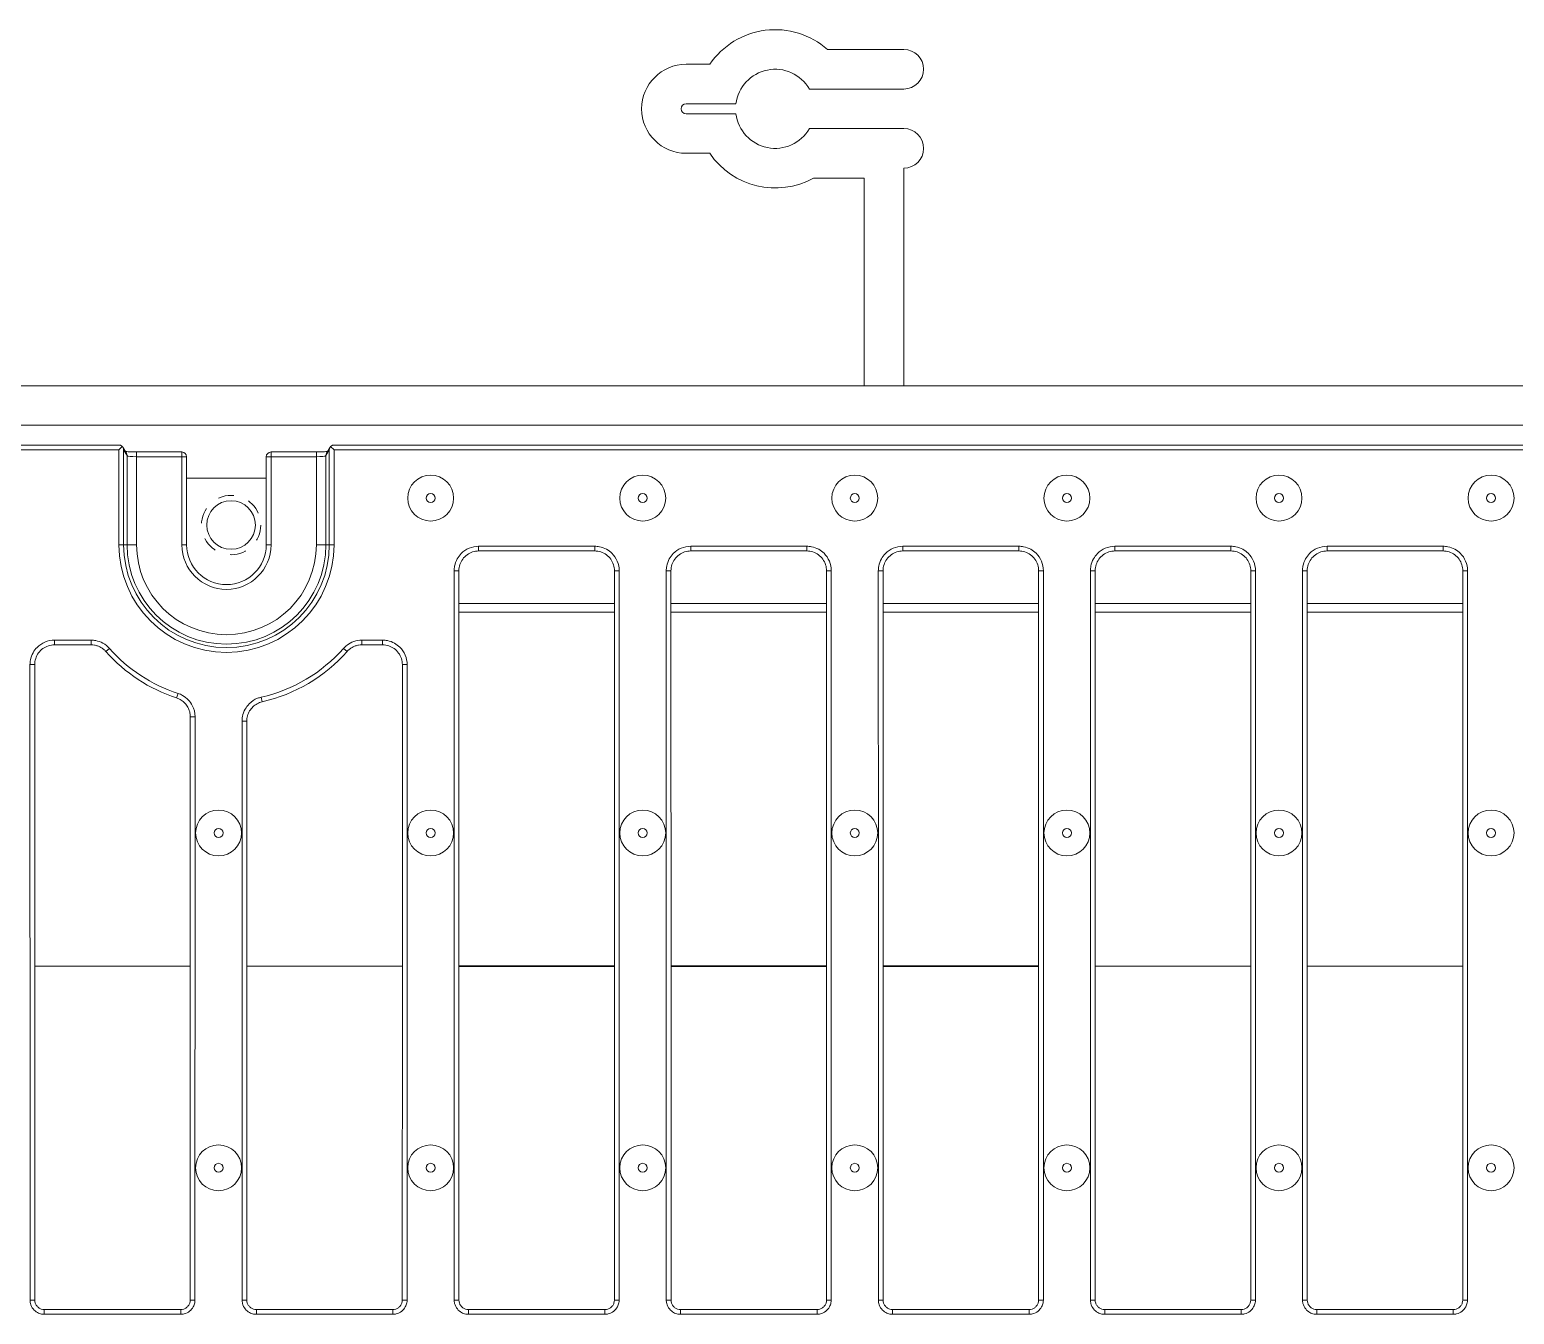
# Model space of a CAD drawing. Header units: inches. Extents: x -14 to 145, y 14 to 58.
# Drawn here: x 92.79 to 102.17, y 50.25 to 58.37 of the extents above; entities that cross this region are included whole.
import ezdxf

# ---------------------------------------------------------------- set-up
doc = ezdxf.new("R2010")
doc.units = ezdxf.units.IN
doc.header["$MEASUREMENT"] = 0
doc.linetypes.add('DASHED', pattern=[0.2067, 0.1654, -0.0413])
for name, color, linetype, lineweight in [('Hidden Narrow (ANSI)', 7, 'DASHED', 25), ('Visible (ANSI)', 7, 'Continuous', 50), ('Visible Narrow (ANSI)', 7, 'Continuous', 35)]:
    doc.layers.add(name, color=color, linetype=linetype, lineweight=lineweight)

msp = doc.modelspace()

# ---------------------------------------------------------------- linework, layer by layer
at = {"layer": 'Hidden Narrow (ANSI)', "lineweight": 0, "ltscale": 0.179413}
msp.add_circle((94.06318, 55.23621), 0.1875, dxfattribs=at)
at = {"layer": 'Visible (ANSI)', "lineweight": 0}
for p, q in [((98.31318, 58.24121), (97.8314, 58.24121)), ((97.08729, 58.14746), (96.93818, 58.14746)), ((97.71719, 57.99121), (98.31318, 57.99121)), ((96.93818, 57.89746), (97.25265, 57.89746)), ((97.25265, 57.83496), (96.93818, 57.83496)), ((98.31318, 57.74121), (97.71719, 57.74121)), ((96.93818, 57.58496), (97.08729, 57.58496)), ((97.74275, 57.42871), (98.06318, 57.42871)), ((98.06318, 57.42871), (98.06318, 56.11621)), ((98.31318, 56.11621), (98.31318, 57.49121)), ((44.06318, 56.11621), (140.06318, 56.11621)), ((44.06318, 55.86621), (140.06318, 55.86621)), ((92.08558, 55.74121), (93.35856, 55.74121)), ((93.37576, 55.73285), (93.35411, 55.71121)), ((93.40158, 55.69058), (93.37897, 55.72834)), ((94.6886, 55.72834), (94.66599, 55.69058)), ((94.69182, 55.73285), (94.71346, 55.71121)), ((113.35856, 55.74121), (94.70901, 55.74121)), ((93.75217, 55.6977), (93.46572, 55.6977)), ((93.78217, 55.11121), (93.78217, 55.6677)), ((94.2854, 55.6677), (94.2854, 55.11121)), ((94.60185, 55.6977), (94.3154, 55.6977)), ((95.62723, 55.07199), (96.36035, 55.07199)), ((96.96723, 55.07199), (97.70035, 55.07199)), ((98.30723, 55.07199), (99.04035, 55.07199)), ((99.64723, 55.07199), (100.38035, 55.07199)), ((100.98723, 55.07199), (101.72035, 55.07199)), ((95.50231, 54.74121), (96.48526, 54.74121)), ((96.84231, 54.74121), (97.82526, 54.74121)), ((98.18231, 54.74121), (99.16526, 54.74121)), ((99.52231, 54.74121), (100.50526, 54.74121)), ((100.86231, 54.74121), (101.84526, 54.74121)), ((93.17825, 54.47882), (92.94712, 54.47882)), ((95.02045, 54.47882), (94.88933, 54.47882)), ((92.88258, 50.27853), (93.74499, 50.27853)), ((94.22258, 50.27853), (95.08499, 50.27853)), ((95.56258, 50.27853), (96.42499, 50.27853)), ((96.90258, 50.27853), (97.76499, 50.27853)), ((98.24258, 50.27853), (99.10499, 50.27853)), ((99.58258, 50.27853), (100.44499, 50.27853)), ((100.92258, 50.27853), (101.78499, 50.27853))]:
    msp.add_line(p, q, dxfattribs=at)
for centre, radius in [((95.32379, 55.40621), 0.145), ((96.66379, 55.40621), 0.145), ((98.00379, 55.40621), 0.145), ((99.34379, 55.40621), 0.145), ((100.68379, 55.40621), 0.145), ((102.02379, 55.40621), 0.145), ((94.06318, 55.23621), 0.1535), ((93.98379, 53.29021), 0.145), ((95.32379, 53.29021), 0.145), ((96.66379, 53.29021), 0.145), ((98.00379, 53.29021), 0.145), ((99.34379, 53.29021), 0.145), ((100.68379, 53.29021), 0.145), ((102.02379, 53.29021), 0.145), ((93.98379, 51.17421), 0.145), ((95.32379, 51.17421), 0.145), ((96.66379, 51.17421), 0.145), ((98.00379, 51.17421), 0.145), ((99.34379, 51.17421), 0.145), ((100.68379, 51.17421), 0.145), ((102.02379, 51.17421), 0.145)]:
    msp.add_circle(centre, radius, dxfattribs=at)
for centre, radius, start, end in [((97.50068, 57.86621), 0.5, 48.590378, 145.771134), ((98.31318, 58.11621), 0.125, 270, 90), ((96.93818, 57.86621), 0.28125, 90, 270), ((97.50068, 57.86621), 0.25, 30, 172.819244), ((96.93818, 57.86621), 0.03125, 90, 270), ((97.50068, 57.86621), 0.25, 187.180756, 330), ((98.31318, 57.61621), 0.125, 270, 90), ((97.50068, 57.86621), 0.5, 214.228866, 298.955024), ((93.75217, 55.6677), 0.03, 0, 90), ((94.3154, 55.6677), 0.03, 90, 180), ((94.03379, 55.11121), 0.25161, 180, 0), ((94.03379, 55.11121), 1.01769, 221.509644, 251.983301), ((94.03379, 55.11121), 1.01769, 282.81286, 318.490356)]:
    msp.add_arc(centre, radius, start, end, dxfattribs=at)
for centre, major_axis, start_param, end_param in [((93.35411, 55.71145), (-0.00878, 0.03176), 4.4675765, 5.1802214), ((94.71346, 55.71145), (0.00878, 0.03176), 1.1029639, 1.8156088)]:
    msp.add_ellipse(centre, major_axis=major_axis, ratio=0.9032025, start_param=start_param, end_param=end_param, dxfattribs=at)
for points, knots in [([(93.37576, 55.73285), (93.37282, 55.73618), (93.36925, 55.73843), (93.36415, 55.74036), (93.36247, 55.74077), (93.36025, 55.74111), (93.35957, 55.74118), (93.35884, 55.74121), (93.35869, 55.74121), (93.35856, 55.74121)], [0.488346575, 0.488346575, 0.488346575, 0.488346575, 0.531226699, 0.531226699, 0.553475242, 0.553475242, 0.564599514, 0.564599514, 0.56745422, 0.56745422, 0.56745422, 0.56745422]), ([(94.70901, 55.74121), (94.70887, 55.74121), (94.70872, 55.74121), (94.70796, 55.74117), (94.70727, 55.74111), (94.70501, 55.74075), (94.70331, 55.74033), (94.69822, 55.73837), (94.69472, 55.73614), (94.69182, 55.73285)], [0.584003588, 0.584003588, 0.584003588, 0.584003588, 0.587047207, 0.587047207, 0.598370628, 0.598370628, 0.621017471, 0.621017471, 0.663397938, 0.663397938, 0.663397938, 0.663397938]), ([(93.39542, 55.70087), (93.39806, 55.70053), (93.40125, 55.7002), (93.40998, 55.69944), (93.41607, 55.69903), (93.42996, 55.69834), (93.43804, 55.69806), (93.45267, 55.69777), (93.45922, 55.6977), (93.46572, 55.6977)], [0.14374709, 0.14374709, 0.14374709, 0.14374709, 0.18374135, 0.18374135, 0.2421295, 0.2421295, 0.30704653, 0.30704653, 0.35663251, 0.35663251, 0.35663251, 0.35663251]), ([(94.60185, 55.6977), (94.61099, 55.6977), (94.62024, 55.69783), (94.63737, 55.69832), (94.64549, 55.69868), (94.65958, 55.69957), (94.66578, 55.70011), (94.67109, 55.70074), (94.67163, 55.7008), (94.67215, 55.70087)], [0, 0, 0, 0, 0.06962429, 0.06962429, 0.13782969, 0.13782969, 0.20474501, 0.20474501, 0.21261993, 0.21261993, 0.21261993, 0.21261993]), ([(95.50231, 54.94715), (95.50231, 54.96017), (95.50439, 54.97338), (95.51249, 54.99826), (95.51849, 55.01003), (95.53395, 55.03126), (95.54326, 55.04054), (95.56453, 55.05595), (95.57633, 55.06192), (95.60116, 55.06994), (95.61421, 55.07199), (95.62723, 55.07199)], [0, 0, 0, 0, 0.12296441, 0.12296441, 0.24592882, 0.24592882, 0.36889323, 0.36889323, 0.49185764, 0.49185764, 0.61482205, 0.61482205, 0.61482205, 0.61482205]), ([(96.36035, 55.07199), (96.37337, 55.07199), (96.38658, 55.06991), (96.41148, 55.06182), (96.42326, 55.05582), (96.44449, 55.04038), (96.45378, 55.03108), (96.4692, 55.00982), (96.47518, 54.99803), (96.48321, 54.97321), (96.48527, 54.96017), (96.48527, 54.94715)], [0, 0, 0, 0, 0.12296382, 0.12296382, 0.24592765, 0.24592765, 0.36889147, 0.36889147, 0.49185529, 0.49185529, 0.61481912, 0.61481912, 0.61481912, 0.61481912]), ([(96.84231, 54.94715), (96.84231, 54.96017), (96.84439, 54.97338), (96.85249, 54.99826), (96.85849, 55.01003), (96.87395, 55.03126), (96.88326, 55.04054), (96.90453, 55.05595), (96.91633, 55.06192), (96.94116, 55.06994), (96.95421, 55.07199), (96.96723, 55.07199)], [0, 0, 0, 0, 0.12296441, 0.12296441, 0.24592882, 0.24592882, 0.36889323, 0.36889323, 0.49185764, 0.49185764, 0.61482205, 0.61482205, 0.61482205, 0.61482205]), ([(97.70035, 55.07199), (97.71337, 55.07199), (97.72658, 55.06991), (97.75148, 55.06182), (97.76326, 55.05582), (97.78449, 55.04038), (97.79378, 55.03108), (97.8092, 55.00982), (97.81518, 54.99803), (97.82321, 54.97321), (97.82527, 54.96017), (97.82527, 54.94715)], [0, 0, 0, 0, 0.12296382, 0.12296382, 0.24592765, 0.24592765, 0.36889147, 0.36889147, 0.49185529, 0.49185529, 0.61481912, 0.61481912, 0.61481912, 0.61481912]), ([(98.18231, 54.94715), (98.18231, 54.96017), (98.18439, 54.97338), (98.19249, 54.99826), (98.19849, 55.01003), (98.21395, 55.03126), (98.22326, 55.04054), (98.24453, 55.05595), (98.25633, 55.06192), (98.28116, 55.06994), (98.29421, 55.07199), (98.30723, 55.07199)], [0, 0, 0, 0, 0.12296441, 0.12296441, 0.24592882, 0.24592882, 0.36889323, 0.36889323, 0.49185764, 0.49185764, 0.61482205, 0.61482205, 0.61482205, 0.61482205]), ([(99.04035, 55.07199), (99.05337, 55.07199), (99.06658, 55.06991), (99.09148, 55.06182), (99.10326, 55.05582), (99.12449, 55.04038), (99.13378, 55.03108), (99.1492, 55.00982), (99.15518, 54.99803), (99.16321, 54.97321), (99.16527, 54.96017), (99.16527, 54.94715)], [0, 0, 0, 0, 0.12296382, 0.12296382, 0.24592765, 0.24592765, 0.36889147, 0.36889147, 0.49185529, 0.49185529, 0.61481912, 0.61481912, 0.61481912, 0.61481912]), ([(99.52231, 54.94715), (99.52231, 54.96017), (99.52439, 54.97338), (99.53249, 54.99826), (99.53849, 55.01003), (99.55395, 55.03126), (99.56326, 55.04054), (99.58453, 55.05595), (99.59633, 55.06192), (99.62116, 55.06994), (99.63421, 55.07199), (99.64723, 55.07199)], [0, 0, 0, 0, 0.12296441, 0.12296441, 0.24592882, 0.24592882, 0.36889323, 0.36889323, 0.49185764, 0.49185764, 0.61482205, 0.61482205, 0.61482205, 0.61482205]), ([(100.38035, 55.07199), (100.39337, 55.07199), (100.40658, 55.06991), (100.43148, 55.06182), (100.44326, 55.05582), (100.46449, 55.04038), (100.47378, 55.03108), (100.4892, 55.00982), (100.49518, 54.99803), (100.50321, 54.97321), (100.50527, 54.96017), (100.50527, 54.94715)], [0, 0, 0, 0, 0.12296382, 0.12296382, 0.24592765, 0.24592765, 0.36889147, 0.36889147, 0.49185529, 0.49185529, 0.61481912, 0.61481912, 0.61481912, 0.61481912]), ([(100.86231, 54.94715), (100.86231, 54.96017), (100.86439, 54.97338), (100.87249, 54.99826), (100.87849, 55.01003), (100.89395, 55.03126), (100.90326, 55.04054), (100.92453, 55.05595), (100.93633, 55.06192), (100.96116, 55.06994), (100.97421, 55.07199), (100.98723, 55.07199)], [0, 0, 0, 0, 0.12296441, 0.12296441, 0.24592882, 0.24592882, 0.36889323, 0.36889323, 0.49185764, 0.49185764, 0.61482205, 0.61482205, 0.61482205, 0.61482205]), ([(101.72035, 55.07199), (101.73337, 55.07199), (101.74658, 55.06991), (101.77148, 55.06182), (101.78326, 55.05582), (101.80449, 55.04038), (101.81378, 55.03108), (101.8292, 55.00982), (101.83518, 54.99803), (101.84321, 54.97321), (101.84527, 54.96017), (101.84527, 54.94715)], [0, 0, 0, 0, 0.12296382, 0.12296382, 0.24592765, 0.24592765, 0.36889147, 0.36889147, 0.49185529, 0.49185529, 0.61481912, 0.61481912, 0.61481912, 0.61481912]), ([(95.50267, 50.33848), (95.50266, 50.64572), (95.50265, 50.95297), (95.50261, 51.56746), (95.50259, 51.8747), (95.50252, 52.48919), (95.50249, 52.79644), (95.50242, 53.41093), (95.50239, 53.71818), (95.50233, 54.33266), (95.50232, 54.63991), (95.50231, 54.94715)], [0, 0, 0, 0, 2.3412087, 2.3412087, 4.6824173, 4.6824173, 7.023626, 7.023626, 9.3648346, 9.3648346, 11.7060433, 11.7060433, 11.7060433, 11.7060433]), ([(96.48491, 50.33848), (96.48491, 50.64572), (96.48492, 50.95297), (96.48496, 51.56746), (96.48499, 51.8747), (96.48505, 52.48919), (96.48509, 52.79644), (96.48515, 53.41093), (96.48519, 53.71818), (96.48524, 54.33266), (96.48526, 54.63991), (96.48527, 54.94715)], [-11.7060433, -11.7060433, -11.7060433, -11.7060433, -9.3648346, -9.3648346, -7.023626, -7.023626, -4.6824173, -4.6824173, -2.3412087, -2.3412087, 0, 0, 0, 0]), ([(96.84267, 50.33848), (96.84266, 50.64572), (96.84265, 50.95297), (96.84261, 51.56746), (96.84259, 51.8747), (96.84252, 52.48919), (96.84249, 52.79644), (96.84242, 53.41093), (96.84239, 53.71818), (96.84233, 54.33266), (96.84232, 54.63991), (96.84231, 54.94715)], [0, 0, 0, 0, 2.3412087, 2.3412087, 4.6824173, 4.6824173, 7.023626, 7.023626, 9.3648346, 9.3648346, 11.7060433, 11.7060433, 11.7060433, 11.7060433]), ([(97.82491, 50.33848), (97.82491, 50.64572), (97.82492, 50.95297), (97.82496, 51.56746), (97.82499, 51.8747), (97.82505, 52.48919), (97.82509, 52.79644), (97.82515, 53.41093), (97.82519, 53.71818), (97.82524, 54.33266), (97.82526, 54.63991), (97.82527, 54.94715)], [-11.7060433, -11.7060433, -11.7060433, -11.7060433, -9.3648346, -9.3648346, -7.023626, -7.023626, -4.6824173, -4.6824173, -2.3412087, -2.3412087, 0, 0, 0, 0]), ([(98.18267, 50.33848), (98.18266, 50.64572), (98.18265, 50.95297), (98.18261, 51.56746), (98.18259, 51.8747), (98.18252, 52.48919), (98.18249, 52.79644), (98.18242, 53.41093), (98.18239, 53.71818), (98.18233, 54.33266), (98.18232, 54.63991), (98.18231, 54.94715)], [0, 0, 0, 0, 2.3412087, 2.3412087, 4.6824173, 4.6824173, 7.023626, 7.023626, 9.3648346, 9.3648346, 11.7060433, 11.7060433, 11.7060433, 11.7060433]), ([(99.16491, 50.33848), (99.16491, 50.64572), (99.16492, 50.95297), (99.16496, 51.56746), (99.16499, 51.8747), (99.16505, 52.48919), (99.16509, 52.79644), (99.16515, 53.41093), (99.16519, 53.71818), (99.16524, 54.33266), (99.16526, 54.63991), (99.16527, 54.94715)], [-11.7060433, -11.7060433, -11.7060433, -11.7060433, -9.3648346, -9.3648346, -7.023626, -7.023626, -4.6824173, -4.6824173, -2.3412087, -2.3412087, 0, 0, 0, 0]), ([(99.52267, 50.33848), (99.52266, 50.64572), (99.52265, 50.95297), (99.52261, 51.56746), (99.52259, 51.8747), (99.52252, 52.48919), (99.52249, 52.79644), (99.52242, 53.41093), (99.52239, 53.71818), (99.52233, 54.33266), (99.52232, 54.63991), (99.52231, 54.94715)], [0, 0, 0, 0, 2.3412087, 2.3412087, 4.6824173, 4.6824173, 7.023626, 7.023626, 9.3648346, 9.3648346, 11.7060433, 11.7060433, 11.7060433, 11.7060433]), ([(100.50491, 50.33848), (100.50491, 50.64572), (100.50492, 50.95297), (100.50496, 51.56746), (100.50499, 51.8747), (100.50505, 52.48919), (100.50509, 52.79644), (100.50515, 53.41093), (100.50519, 53.71818), (100.50524, 54.33266), (100.50526, 54.63991), (100.50527, 54.94715)], [-11.7060433, -11.7060433, -11.7060433, -11.7060433, -9.3648346, -9.3648346, -7.023626, -7.023626, -4.6824173, -4.6824173, -2.3412087, -2.3412087, 0, 0, 0, 0]), ([(100.86267, 50.33848), (100.86266, 50.64572), (100.86265, 50.95297), (100.86261, 51.56746), (100.86259, 51.8747), (100.86252, 52.48919), (100.86249, 52.79644), (100.86242, 53.41093), (100.86239, 53.71818), (100.86233, 54.33266), (100.86232, 54.63991), (100.86231, 54.94715)], [0, 0, 0, 0, 2.3412087, 2.3412087, 4.6824173, 4.6824173, 7.023626, 7.023626, 9.3648346, 9.3648346, 11.7060433, 11.7060433, 11.7060433, 11.7060433]), ([(101.84491, 50.33848), (101.84491, 50.64572), (101.84492, 50.95297), (101.84496, 51.56746), (101.84499, 51.8747), (101.84505, 52.48919), (101.84509, 52.79644), (101.84515, 53.41093), (101.84519, 53.71818), (101.84524, 54.33266), (101.84526, 54.63991), (101.84527, 54.94715)], [-11.7060433, -11.7060433, -11.7060433, -11.7060433, -9.3648346, -9.3648346, -7.023626, -7.023626, -4.6824173, -4.6824173, -2.3412087, -2.3412087, 0, 0, 0, 0]), ([(92.82234, 54.35399), (92.82233, 54.367), (92.82441, 54.38021), (92.8325, 54.4051), (92.83849, 54.41687), (92.85393, 54.43809), (92.86322, 54.44737), (92.88447, 54.46278), (92.89626, 54.46875), (92.92107, 54.47678), (92.93411, 54.47882), (92.94712, 54.47882)], [0, 0, 0, 0, 0.12291679, 0.12291679, 0.24583358, 0.24583358, 0.36875037, 0.36875037, 0.49166716, 0.49166716, 0.61458394, 0.61458394, 0.61458394, 0.61458394]), ([(93.17825, 54.47882), (93.18526, 54.47882), (93.19233, 54.47823), (93.20628, 54.47584), (93.21317, 54.47405), (93.22644, 54.46936), (93.23285, 54.46647), (93.24514, 54.45962), (93.25098, 54.45569), (93.26193, 54.44687), (93.26705, 54.44199), (93.27169, 54.43674)], [0, 0, 0, 0, 0.06627672, 0.06627672, 0.13255344, 0.13255344, 0.19883016, 0.19883016, 0.26510688, 0.26510688, 0.3313836, 0.3313836, 0.3313836, 0.3313836]), ([(94.79588, 54.43674), (94.80053, 54.44199), (94.80566, 54.44689), (94.8167, 54.45576), (94.8226, 54.45972), (94.83491, 54.46656), (94.84132, 54.46944), (94.8546, 54.4741), (94.86141, 54.47587), (94.87527, 54.47823), (94.88231, 54.47882), (94.88933, 54.47882)], [0, 0, 0, 0, 0.06627671, 0.06627671, 0.13255342, 0.13255342, 0.19883012, 0.19883012, 0.26510683, 0.26510683, 0.33138354, 0.33138354, 0.33138354, 0.33138354]), ([(95.02045, 54.47882), (95.03346, 54.47882), (95.04667, 54.47674), (95.07155, 54.46865), (95.08331, 54.46266), (95.10453, 54.44721), (95.11381, 54.43791), (95.1292, 54.41665), (95.13517, 54.40486), (95.14319, 54.38005), (95.14524, 54.367), (95.14524, 54.35399)], [0, 0, 0, 0, 0.12291711, 0.12291711, 0.24583422, 0.24583422, 0.36875133, 0.36875133, 0.49166844, 0.49166844, 0.61458555, 0.61458555, 0.61458555, 0.61458555]), ([(92.82267, 50.33848), (92.82266, 50.60618), (92.82265, 50.87388), (92.82262, 51.40928), (92.8226, 51.67698), (92.82255, 52.21238), (92.82252, 52.48008), (92.82246, 53.01549), (92.82243, 53.28319), (92.82238, 53.81859), (92.82235, 54.08629), (92.82234, 54.35399)], [0, 0, 0, 0, 2.0398805, 2.0398805, 4.0797611, 4.0797611, 6.1196416, 6.1196416, 8.1595222, 8.1595222, 10.1994027, 10.1994027, 10.1994027, 10.1994027]), ([(95.14491, 50.33848), (95.14491, 50.60618), (95.14492, 50.87388), (95.14495, 51.40928), (95.14497, 51.67698), (95.14502, 52.21238), (95.14505, 52.48008), (95.14511, 53.01549), (95.14514, 53.28319), (95.1452, 53.81859), (95.14522, 54.08629), (95.14524, 54.35399)], [-10.1994027, -10.1994027, -10.1994027, -10.1994027, -8.1595222, -8.1595222, -6.1196416, -6.1196416, -4.0797611, -4.0797611, -2.0398805, -2.0398805, 0, 0, 0, 0]), ([(93.71902, 54.14342), (93.72892, 54.1402), (93.73853, 54.13569), (93.75624, 54.12443), (93.7643, 54.11775), (93.77864, 54.10245), (93.78487, 54.09385), (93.79488, 54.07556), (93.79874, 54.06576), (93.8039, 54.04559), (93.80522, 54.03512), (93.80521, 54.02471)], [0, 0, 0, 0, 0.09833947, 0.09833947, 0.19667895, 0.19667895, 0.29501842, 0.29501842, 0.39335789, 0.39335789, 0.49169737, 0.49169737, 0.49169737, 0.49169737]), ([(94.16236, 53.99713), (94.16236, 54.00829), (94.16388, 54.0196), (94.16987, 54.04128), (94.17429, 54.0516), (94.18584, 54.07092), (94.19293, 54.07977), (94.2091, 54.09519), (94.21828, 54.10185), (94.23796, 54.11241), (94.2486, 54.11639), (94.25948, 54.11886)], [0, 0, 0, 0, 0.10542288, 0.10542288, 0.21084577, 0.21084577, 0.31626865, 0.31626865, 0.42169154, 0.42169154, 0.52711442, 0.52711442, 0.52711442, 0.52711442]), ([(93.80491, 50.33848), (93.80491, 50.58422), (93.80492, 50.82997), (93.80494, 51.32147), (93.80496, 51.56722), (93.805, 52.05872), (93.80503, 52.30447), (93.80508, 52.79596), (93.80511, 53.04171), (93.80517, 53.53321), (93.80519, 53.77896), (93.80521, 54.02471)], [-9.3630221, -9.3630221, -9.3630221, -9.3630221, -7.4904177, -7.4904177, -5.6178133, -5.6178133, -3.7452088, -3.7452088, -1.8726044, -1.8726044, 0, 0, 0, 0]), ([(94.16267, 50.33848), (94.16266, 50.58239), (94.16266, 50.8263), (94.16263, 51.31412), (94.16261, 51.55803), (94.16257, 52.04585), (94.16255, 52.28976), (94.16249, 52.77758), (94.16246, 53.02149), (94.16241, 53.50931), (94.16238, 53.75322), (94.16236, 53.99713)], [0, 0, 0, 0, 1.8585962, 1.8585962, 3.7171925, 3.7171925, 5.5757887, 5.5757887, 7.434385, 7.434385, 9.2929812, 9.2929812, 9.2929812, 9.2929812]), ([(92.88258, 50.27853), (92.87634, 50.27853), (92.87, 50.27953), (92.85805, 50.28342), (92.85241, 50.2863), (92.84222, 50.29371), (92.83777, 50.29818), (92.83037, 50.30838), (92.82751, 50.31405), (92.82365, 50.32596), (92.82267, 50.33222), (92.82267, 50.33848)], [0, 0, 0, 0, 0.07139718, 0.07139718, 0.14279436, 0.14279436, 0.21419154, 0.21419154, 0.28558872, 0.28558872, 0.3569859, 0.3569859, 0.3569859, 0.3569859]), ([(93.80491, 50.33848), (93.80491, 50.33222), (93.80391, 50.32588), (93.80002, 50.31393), (93.79714, 50.30828), (93.78973, 50.29809), (93.78527, 50.29364), (93.77507, 50.28624), (93.76941, 50.28337), (93.7575, 50.27952), (93.75124, 50.27853), (93.74499, 50.27853)], [0, 0, 0, 0, 0.07139701, 0.07139701, 0.14279401, 0.14279401, 0.21419102, 0.21419102, 0.28558803, 0.28558803, 0.35698503, 0.35698503, 0.35698503, 0.35698503]), ([(94.22258, 50.27853), (94.21634, 50.27853), (94.21, 50.27953), (94.19805, 50.28342), (94.19241, 50.2863), (94.18222, 50.29371), (94.17777, 50.29818), (94.17037, 50.30838), (94.16751, 50.31405), (94.16365, 50.32596), (94.16267, 50.33222), (94.16267, 50.33848)], [0, 0, 0, 0, 0.07139718, 0.07139718, 0.14279436, 0.14279436, 0.21419154, 0.21419154, 0.28558872, 0.28558872, 0.3569859, 0.3569859, 0.3569859, 0.3569859]), ([(95.14491, 50.33848), (95.14491, 50.33222), (95.14391, 50.32588), (95.14002, 50.31393), (95.13714, 50.30828), (95.12973, 50.29809), (95.12527, 50.29364), (95.11507, 50.28624), (95.10941, 50.28337), (95.0975, 50.27952), (95.09124, 50.27853), (95.08499, 50.27853)], [0, 0, 0, 0, 0.07139701, 0.07139701, 0.14279401, 0.14279401, 0.21419102, 0.21419102, 0.28558803, 0.28558803, 0.35698503, 0.35698503, 0.35698503, 0.35698503]), ([(95.56258, 50.27853), (95.55634, 50.27853), (95.55, 50.27953), (95.53805, 50.28342), (95.53241, 50.2863), (95.52222, 50.29371), (95.51777, 50.29818), (95.51037, 50.30838), (95.50751, 50.31405), (95.50365, 50.32596), (95.50267, 50.33222), (95.50267, 50.33848)], [0, 0, 0, 0, 0.07139718, 0.07139718, 0.14279436, 0.14279436, 0.21419154, 0.21419154, 0.28558872, 0.28558872, 0.3569859, 0.3569859, 0.3569859, 0.3569859]), ([(96.48491, 50.33848), (96.48491, 50.33222), (96.48391, 50.32588), (96.48002, 50.31393), (96.47714, 50.30828), (96.46973, 50.29809), (96.46527, 50.29364), (96.45507, 50.28624), (96.44941, 50.28337), (96.4375, 50.27952), (96.43124, 50.27853), (96.42499, 50.27853)], [0, 0, 0, 0, 0.07139701, 0.07139701, 0.14279401, 0.14279401, 0.21419102, 0.21419102, 0.28558803, 0.28558803, 0.35698503, 0.35698503, 0.35698503, 0.35698503]), ([(96.90258, 50.27853), (96.89634, 50.27853), (96.89, 50.27953), (96.87805, 50.28342), (96.87241, 50.2863), (96.86222, 50.29371), (96.85777, 50.29818), (96.85037, 50.30838), (96.84751, 50.31405), (96.84365, 50.32596), (96.84267, 50.33222), (96.84267, 50.33848)], [0, 0, 0, 0, 0.07139718, 0.07139718, 0.14279436, 0.14279436, 0.21419154, 0.21419154, 0.28558872, 0.28558872, 0.3569859, 0.3569859, 0.3569859, 0.3569859]), ([(97.82491, 50.33848), (97.82491, 50.33222), (97.82391, 50.32588), (97.82002, 50.31393), (97.81714, 50.30828), (97.80973, 50.29809), (97.80527, 50.29364), (97.79507, 50.28624), (97.78941, 50.28337), (97.7775, 50.27952), (97.77124, 50.27853), (97.76499, 50.27853)], [0, 0, 0, 0, 0.07139701, 0.07139701, 0.14279401, 0.14279401, 0.21419102, 0.21419102, 0.28558803, 0.28558803, 0.35698503, 0.35698503, 0.35698503, 0.35698503]), ([(98.24258, 50.27853), (98.23634, 50.27853), (98.23, 50.27953), (98.21805, 50.28342), (98.21241, 50.2863), (98.20222, 50.29371), (98.19777, 50.29818), (98.19037, 50.30838), (98.18751, 50.31405), (98.18365, 50.32596), (98.18267, 50.33222), (98.18267, 50.33848)], [0, 0, 0, 0, 0.07139718, 0.07139718, 0.14279436, 0.14279436, 0.21419154, 0.21419154, 0.28558872, 0.28558872, 0.3569859, 0.3569859, 0.3569859, 0.3569859]), ([(99.16491, 50.33848), (99.16491, 50.33222), (99.16391, 50.32588), (99.16002, 50.31393), (99.15714, 50.30828), (99.14973, 50.29809), (99.14527, 50.29364), (99.13507, 50.28624), (99.12941, 50.28337), (99.1175, 50.27952), (99.11124, 50.27853), (99.10499, 50.27853)], [0, 0, 0, 0, 0.07139701, 0.07139701, 0.14279401, 0.14279401, 0.21419102, 0.21419102, 0.28558803, 0.28558803, 0.35698503, 0.35698503, 0.35698503, 0.35698503]), ([(99.58258, 50.27853), (99.57634, 50.27853), (99.57, 50.27953), (99.55805, 50.28342), (99.55241, 50.2863), (99.54222, 50.29371), (99.53777, 50.29818), (99.53037, 50.30838), (99.52751, 50.31405), (99.52365, 50.32596), (99.52267, 50.33222), (99.52267, 50.33848)], [0, 0, 0, 0, 0.07139718, 0.07139718, 0.14279436, 0.14279436, 0.21419154, 0.21419154, 0.28558872, 0.28558872, 0.3569859, 0.3569859, 0.3569859, 0.3569859]), ([(100.50491, 50.33848), (100.50491, 50.33222), (100.50391, 50.32588), (100.50002, 50.31393), (100.49714, 50.30828), (100.48973, 50.29809), (100.48527, 50.29364), (100.47507, 50.28624), (100.46941, 50.28337), (100.4575, 50.27952), (100.45124, 50.27853), (100.44499, 50.27853)], [0, 0, 0, 0, 0.07139701, 0.07139701, 0.14279401, 0.14279401, 0.21419102, 0.21419102, 0.28558803, 0.28558803, 0.35698503, 0.35698503, 0.35698503, 0.35698503]), ([(100.92258, 50.27853), (100.91634, 50.27853), (100.91, 50.27953), (100.89805, 50.28342), (100.89241, 50.2863), (100.88222, 50.29371), (100.87777, 50.29818), (100.87037, 50.30838), (100.86751, 50.31405), (100.86365, 50.32596), (100.86267, 50.33222), (100.86267, 50.33848)], [0, 0, 0, 0, 0.07139718, 0.07139718, 0.14279436, 0.14279436, 0.21419154, 0.21419154, 0.28558872, 0.28558872, 0.3569859, 0.3569859, 0.3569859, 0.3569859]), ([(101.84491, 50.33848), (101.84491, 50.33222), (101.84391, 50.32588), (101.84002, 50.31393), (101.83714, 50.30828), (101.82973, 50.29809), (101.82527, 50.29364), (101.81507, 50.28624), (101.80941, 50.28337), (101.7975, 50.27952), (101.79124, 50.27853), (101.78499, 50.27853)], [0, 0, 0, 0, 0.07139701, 0.07139701, 0.14279401, 0.14279401, 0.21419102, 0.21419102, 0.28558803, 0.28558803, 0.35698503, 0.35698503, 0.35698503, 0.35698503])]:
    msp.add_open_spline(points, degree=3, knots=knots, dxfattribs=at)
at = {"layer": 'Visible Narrow (ANSI)', "lineweight": 0}
for p, q in [((93.35411, 55.71121), (92.0927, 55.71121)), ((93.35411, 55.11121), (93.35411, 55.71121)), ((93.40581, 55.67517), (93.38407, 55.71145)), ((93.38407, 55.71145), (93.38407, 55.11121)), ((93.40581, 55.11121), (93.40581, 55.67517)), ((93.46572, 55.6677), (93.46572, 55.6977)), ((93.75217, 55.6677), (93.46572, 55.6677)), ((93.46572, 55.6677), (93.46572, 55.11121)), ((93.75217, 55.6977), (93.75217, 55.6677)), ((93.75217, 55.6677), (93.78217, 55.6677)), ((93.75217, 55.11121), (93.75217, 55.6677)), ((94.2854, 55.6677), (94.3154, 55.6677)), ((94.3154, 55.6677), (94.3154, 55.6977)), ((94.60185, 55.6677), (94.3154, 55.6677)), ((94.3154, 55.6677), (94.3154, 55.11121)), ((94.60185, 55.6677), (94.60185, 55.6977)), ((94.60185, 55.11121), (94.60185, 55.6677)), ((94.6835, 55.71145), (94.66177, 55.67517)), ((94.66177, 55.67517), (94.66177, 55.11121)), ((94.6835, 55.11121), (94.6835, 55.71145)), ((113.35411, 55.71121), (94.71346, 55.71121)), ((94.71346, 55.71121), (94.71346, 55.11121)), ((93.78217, 55.53221), (94.2854, 55.53221)), ((93.35411, 55.11121), (93.38407, 55.11121)), ((93.38407, 55.11121), (93.40581, 55.11121)), ((93.40581, 55.11121), (93.46572, 55.11121)), ((93.75217, 55.11121), (93.78217, 55.11121)), ((94.3154, 55.11121), (94.2854, 55.11121)), ((94.66177, 55.11121), (94.60185, 55.11121)), ((94.6835, 55.11121), (94.66177, 55.11121)), ((94.71346, 55.11121), (94.6835, 55.11121)), ((95.62723, 55.10199), (96.36035, 55.10199)), ((95.62723, 55.07199), (95.62723, 55.10199)), ((96.36035, 55.07199), (96.36035, 55.10199)), ((96.96723, 55.10199), (97.70035, 55.10199)), ((96.96723, 55.07199), (96.96723, 55.10199)), ((97.70035, 55.07199), (97.70035, 55.10199)), ((98.30723, 55.10199), (99.04035, 55.10199)), ((98.30723, 55.07199), (98.30723, 55.10199)), ((99.04035, 55.07199), (99.04035, 55.10199)), ((99.64723, 55.10199), (100.38035, 55.10199)), ((99.64723, 55.07199), (99.64723, 55.10199)), ((100.38035, 55.07199), (100.38035, 55.10199)), ((100.98723, 55.10199), (101.72035, 55.10199)), ((100.98723, 55.07199), (100.98723, 55.10199)), ((101.72035, 55.07199), (101.72035, 55.10199)), ((95.50231, 54.94715), (95.47231, 54.94715)), ((96.48527, 54.94715), (96.51527, 54.94715)), ((96.84231, 54.94715), (96.81231, 54.94715)), ((97.82527, 54.94715), (97.85527, 54.94715)), ((98.18231, 54.94715), (98.15231, 54.94715)), ((99.16527, 54.94715), (99.19527, 54.94715)), ((99.52231, 54.94715), (99.49231, 54.94715)), ((100.50527, 54.94715), (100.53527, 54.94715)), ((100.86231, 54.94715), (100.83231, 54.94715)), ((101.84527, 54.94715), (101.87527, 54.94715)), ((95.50232, 54.68549), (96.48526, 54.68549)), ((96.84232, 54.68549), (97.82526, 54.68549)), ((98.18232, 54.68549), (99.16526, 54.68549)), ((99.52232, 54.68549), (100.50526, 54.68549)), ((100.86232, 54.68549), (101.84526, 54.68549)), ((92.94712, 54.50882), (93.17825, 54.50882)), ((92.94712, 54.47882), (92.94712, 54.50882)), ((93.17825, 54.47882), (93.17825, 54.50882)), ((94.88933, 54.50882), (95.02045, 54.50882)), ((94.88933, 54.47882), (94.88933, 54.50882)), ((95.02045, 54.47882), (95.02045, 54.50882)), ((93.27169, 54.43674), (93.29416, 54.45662)), ((94.79588, 54.43674), (94.77341, 54.45662)), ((92.82234, 54.35399), (92.79234, 54.35399)), ((95.14524, 54.35399), (95.17524, 54.35399)), ((93.71902, 54.14342), (93.7283, 54.17195)), ((94.25948, 54.11886), (94.25282, 54.14811)), ((93.80521, 54.02471), (93.83521, 54.0247)), ((94.16236, 53.99713), (94.13236, 53.99713)), ((92.82253, 52.44765), (93.80505, 52.44765)), ((94.16253, 52.44765), (95.14505, 52.44765)), ((99.52253, 52.44765), (100.50505, 52.44765)), ((100.86253, 52.44765), (101.84505, 52.44765)), ((92.79267, 50.33847), (92.82267, 50.33848)), ((92.88258, 50.27853), (92.88258, 50.24853)), ((93.74499, 50.27853), (93.74499, 50.24853)), ((93.80491, 50.33848), (93.83491, 50.33847)), ((94.13267, 50.33847), (94.16267, 50.33848)), ((94.22258, 50.27853), (94.22258, 50.24853)), ((95.08499, 50.27853), (95.08499, 50.24853)), ((95.14491, 50.33848), (95.17491, 50.33847)), ((95.47267, 50.33847), (95.50267, 50.33848)), ((95.56258, 50.27853), (95.56258, 50.24853)), ((96.42499, 50.27853), (96.42499, 50.24853)), ((96.48491, 50.33848), (96.51491, 50.33847)), ((96.81267, 50.33847), (96.84267, 50.33848)), ((96.90258, 50.27853), (96.90258, 50.24853)), ((97.76499, 50.27853), (97.76499, 50.24853)), ((97.82491, 50.33848), (97.85491, 50.33847)), ((98.15267, 50.33847), (98.18267, 50.33848)), ((98.24258, 50.27853), (98.24258, 50.24853)), ((99.10499, 50.27853), (99.10499, 50.24853)), ((99.16491, 50.33848), (99.19491, 50.33847)), ((99.49267, 50.33847), (99.52267, 50.33848)), ((99.58258, 50.27853), (99.58258, 50.24853)), ((100.44499, 50.27853), (100.44499, 50.24853)), ((100.50491, 50.33848), (100.53491, 50.33847)), ((100.83267, 50.33847), (100.86267, 50.33848)), ((100.92258, 50.27853), (100.92258, 50.24853)), ((101.78499, 50.27853), (101.78499, 50.24853)), ((101.84491, 50.33848), (101.87491, 50.33847)), ((93.74499, 50.24853), (92.88258, 50.24853)), ((95.08499, 50.24853), (94.22258, 50.24853)), ((96.42499, 50.24853), (95.56258, 50.24853)), ((97.76499, 50.24853), (96.90258, 50.24853)), ((99.10499, 50.24853), (98.24258, 50.24853)), ((100.44499, 50.24853), (99.58258, 50.24853)), ((101.78499, 50.24853), (100.92258, 50.24853))]:
    msp.add_line(p, q, dxfattribs=at)
at = {"layer": 'Visible Narrow (ANSI)'}
for p, q in [((95.50253, 52.44765), (96.48505, 52.44765)), ((96.84253, 52.44765), (97.82505, 52.44765)), ((98.18253, 52.44765), (99.16505, 52.44765))]:
    msp.add_line(p, q, dxfattribs=at)
at = {"layer": 'Visible Narrow (ANSI)', "lineweight": 0}
for centre in [(95.32379, 55.40621), (96.66379, 55.40621), (98.00379, 55.40621), (99.34379, 55.40621), (100.68379, 55.40621), (102.02379, 55.40621), (93.98379, 53.29021), (95.32379, 53.29021), (96.66379, 53.29021), (98.00379, 53.29021), (99.34379, 53.29021), (100.68379, 53.29021), (102.02379, 53.29021), (93.98379, 51.17421), (95.32379, 51.17421), (96.66379, 51.17421), (98.00379, 51.17421), (99.34379, 51.17421), (100.68379, 51.17421), (102.02379, 51.17421)]:
    msp.add_circle(centre, 0.02838, dxfattribs=at)
for radius, start, end in [(0.67967, 180, 0), (0.64971, 180, 0), (0.62798, 180, 0), (0.56806, 180, 0), (0.28161, 180, 0), (0.98769, 221.509644, 251.983301), (0.98769, 282.81286, 318.490356)]:
    msp.add_arc((94.03379, 55.11121), radius, start, end, dxfattribs=at)
for centre, major_axis, ratio, start_param, end_param in [((93.37585, 55.67517), (0.02574, 0.01542), 0.9948398, 5.7412005, 6.2831853), ((93.46572, 55.67558), (-0.06, 0), 0.131233, 0.0523599, 1.5707963), ((94.60185, 55.67558), (-0.06, 0), 0.131233, 1.5707963, 3.0892328), ((94.69173, 55.67517), (-0.02574, 0.01542), 0.9948398, 0, 0.5419848)]:
    msp.add_ellipse(centre, major_axis=major_axis, ratio=ratio, start_param=start_param, end_param=end_param, dxfattribs=at)
for points, knots in [([(95.47231, 54.94715), (95.47231, 54.95715), (95.47328, 54.96724), (95.47836, 54.99298), (95.48392, 55.00817), (95.49856, 55.03458), (95.50714, 55.046), (95.53098, 55.07014), (95.54811, 55.08179), (95.58559, 55.09774), (95.60646, 55.10199), (95.62723, 55.10199)], [0, 0, 0, 0, 0.07615718, 0.07615718, 0.19800867, 0.19800867, 0.30442519, 0.30442519, 0.4565492, 0.4565492, 0.61482205, 0.61482205, 0.61482205, 0.61482205]), ([(96.36035, 55.10199), (96.37036, 55.10199), (96.38046, 55.10101), (96.40624, 55.09593), (96.42146, 55.09036), (96.4479, 55.07569), (96.45933, 55.06711), (96.48347, 55.04326), (96.49511, 55.02613), (96.51103, 54.98869), (96.51527, 54.96788), (96.51527, 54.94715)], [0, 0, 0, 0, 0.07627851, 0.07627851, 0.19832414, 0.19832414, 0.30481834, 0.30481834, 0.45691444, 0.45691444, 0.61481912, 0.61481912, 0.61481912, 0.61481912]), ([(96.81231, 54.94715), (96.81231, 54.95715), (96.81328, 54.96724), (96.81836, 54.99298), (96.82392, 55.00817), (96.83856, 55.03458), (96.84714, 55.046), (96.87098, 55.07014), (96.88811, 55.08179), (96.92559, 55.09774), (96.94646, 55.10199), (96.96723, 55.10199)], [0, 0, 0, 0, 0.07615718, 0.07615718, 0.19800867, 0.19800867, 0.30442519, 0.30442519, 0.4565492, 0.4565492, 0.61482205, 0.61482205, 0.61482205, 0.61482205]), ([(97.70035, 55.10199), (97.71036, 55.10199), (97.72046, 55.10101), (97.74624, 55.09593), (97.76146, 55.09036), (97.7879, 55.07569), (97.79933, 55.06711), (97.82347, 55.04326), (97.83511, 55.02613), (97.85103, 54.98869), (97.85527, 54.96788), (97.85527, 54.94715)], [0, 0, 0, 0, 0.07627851, 0.07627851, 0.19832414, 0.19832414, 0.30481834, 0.30481834, 0.45691444, 0.45691444, 0.61481912, 0.61481912, 0.61481912, 0.61481912]), ([(98.15231, 54.94715), (98.15231, 54.95715), (98.15328, 54.96724), (98.15836, 54.99298), (98.16392, 55.00817), (98.17856, 55.03458), (98.18714, 55.046), (98.21098, 55.07014), (98.22811, 55.08179), (98.26559, 55.09774), (98.28646, 55.10199), (98.30723, 55.10199)], [0, 0, 0, 0, 0.07615718, 0.07615718, 0.19800867, 0.19800867, 0.30442519, 0.30442519, 0.4565492, 0.4565492, 0.61482205, 0.61482205, 0.61482205, 0.61482205]), ([(99.04035, 55.10199), (99.05036, 55.10199), (99.06046, 55.10101), (99.08624, 55.09593), (99.10146, 55.09036), (99.1279, 55.07569), (99.13933, 55.06711), (99.16347, 55.04326), (99.17511, 55.02613), (99.19103, 54.98869), (99.19527, 54.96788), (99.19527, 54.94715)], [0, 0, 0, 0, 0.07627851, 0.07627851, 0.19832414, 0.19832414, 0.30481834, 0.30481834, 0.45691444, 0.45691444, 0.61481912, 0.61481912, 0.61481912, 0.61481912]), ([(99.49231, 54.94715), (99.49231, 54.95715), (99.49328, 54.96724), (99.49836, 54.99298), (99.50392, 55.00817), (99.51856, 55.03458), (99.52714, 55.046), (99.55098, 55.07014), (99.56811, 55.08179), (99.60559, 55.09774), (99.62646, 55.10199), (99.64723, 55.10199)], [0, 0, 0, 0, 0.07615718, 0.07615718, 0.19800867, 0.19800867, 0.30442519, 0.30442519, 0.4565492, 0.4565492, 0.61482205, 0.61482205, 0.61482205, 0.61482205]), ([(100.38035, 55.10199), (100.39036, 55.10199), (100.40046, 55.10101), (100.42624, 55.09593), (100.44146, 55.09036), (100.4679, 55.07569), (100.47933, 55.06711), (100.50347, 55.04326), (100.51511, 55.02613), (100.53103, 54.98869), (100.53527, 54.96788), (100.53527, 54.94715)], [0, 0, 0, 0, 0.07627851, 0.07627851, 0.19832414, 0.19832414, 0.30481834, 0.30481834, 0.45691444, 0.45691444, 0.61481912, 0.61481912, 0.61481912, 0.61481912]), ([(100.83231, 54.94715), (100.83231, 54.95715), (100.83328, 54.96724), (100.83836, 54.99298), (100.84392, 55.00817), (100.85856, 55.03458), (100.86714, 55.046), (100.89098, 55.07014), (100.90811, 55.08179), (100.94559, 55.09774), (100.96646, 55.10199), (100.98723, 55.10199)], [0, 0, 0, 0, 0.07615718, 0.07615718, 0.19800867, 0.19800867, 0.30442519, 0.30442519, 0.4565492, 0.4565492, 0.61482205, 0.61482205, 0.61482205, 0.61482205]), ([(101.72035, 55.10199), (101.73036, 55.10199), (101.74046, 55.10101), (101.76624, 55.09593), (101.78146, 55.09036), (101.8079, 55.07569), (101.81933, 55.06711), (101.84347, 55.04326), (101.85511, 55.02613), (101.87103, 54.98869), (101.87527, 54.96788), (101.87527, 54.94715)], [0, 0, 0, 0, 0.07627851, 0.07627851, 0.19832414, 0.19832414, 0.30481834, 0.30481834, 0.45691444, 0.45691444, 0.61481912, 0.61481912, 0.61481912, 0.61481912]), ([(95.47267, 50.33847), (95.47266, 50.72253), (95.47264, 51.10659), (95.47259, 51.8747), (95.47255, 52.25876), (95.47251, 52.64281), (95.47247, 52.9415), (95.47244, 53.24018), (95.47236, 54.00829), (95.47232, 54.47772), (95.47231, 54.94715)], [0, 0, 0, 0, 2.9265108, 2.9265108, 5.8530216, 5.8530216, 5.8530216, 8.1289838, 8.1289838, 11.7060433, 11.7060433, 11.7060433, 11.7060433]), ([(96.51527, 54.94715), (96.51525, 54.17904), (96.51515, 53.41093), (96.51498, 51.8747), (96.51492, 51.10659), (96.51491, 50.33847)], [0, 0, 0, 0, 5.8530216, 5.8530216, 11.7060433, 11.7060433, 11.7060433, 11.7060433]), ([(96.81267, 50.33847), (96.81266, 50.72253), (96.81264, 51.10659), (96.81259, 51.8747), (96.81255, 52.25876), (96.81251, 52.64281), (96.81247, 52.9415), (96.81244, 53.24018), (96.81236, 54.00829), (96.81232, 54.47772), (96.81231, 54.94715)], [0, 0, 0, 0, 2.9265108, 2.9265108, 5.8530216, 5.8530216, 5.8530216, 8.1289838, 8.1289838, 11.7060433, 11.7060433, 11.7060433, 11.7060433]), ([(97.85527, 54.94715), (97.85525, 54.17904), (97.85515, 53.41093), (97.85498, 51.8747), (97.85492, 51.10659), (97.85491, 50.33847)], [0, 0, 0, 0, 5.8530216, 5.8530216, 11.7060433, 11.7060433, 11.7060433, 11.7060433]), ([(98.15267, 50.33847), (98.15266, 50.72253), (98.15264, 51.10659), (98.15259, 51.8747), (98.15255, 52.25876), (98.15251, 52.64281), (98.15247, 52.9415), (98.15244, 53.24018), (98.15236, 54.00829), (98.15232, 54.47772), (98.15231, 54.94715)], [0, 0, 0, 0, 2.9265108, 2.9265108, 5.8530216, 5.8530216, 5.8530216, 8.1289838, 8.1289838, 11.7060433, 11.7060433, 11.7060433, 11.7060433]), ([(99.19527, 54.94715), (99.19525, 54.17904), (99.19515, 53.41093), (99.19498, 51.8747), (99.19492, 51.10659), (99.19491, 50.33847)], [0, 0, 0, 0, 5.8530216, 5.8530216, 11.7060433, 11.7060433, 11.7060433, 11.7060433]), ([(99.49267, 50.33847), (99.49266, 50.72253), (99.49264, 51.10659), (99.49259, 51.8747), (99.49255, 52.25876), (99.49251, 52.64281), (99.49247, 52.9415), (99.49244, 53.24018), (99.49236, 54.00829), (99.49232, 54.47772), (99.49231, 54.94715)], [0, 0, 0, 0, 2.9265108, 2.9265108, 5.8530216, 5.8530216, 5.8530216, 8.1289838, 8.1289838, 11.7060433, 11.7060433, 11.7060433, 11.7060433]), ([(100.53527, 54.94715), (100.53525, 54.17904), (100.53515, 53.41093), (100.53498, 51.8747), (100.53492, 51.10659), (100.53491, 50.33847)], [0, 0, 0, 0, 5.8530216, 5.8530216, 11.7060433, 11.7060433, 11.7060433, 11.7060433]), ([(100.83267, 50.33847), (100.83266, 50.72253), (100.83264, 51.10659), (100.83259, 51.8747), (100.83255, 52.25876), (100.83251, 52.64281), (100.83247, 52.9415), (100.83244, 53.24018), (100.83236, 54.00829), (100.83232, 54.47772), (100.83231, 54.94715)], [0, 0, 0, 0, 2.9265108, 2.9265108, 5.8530216, 5.8530216, 5.8530216, 8.1289838, 8.1289838, 11.7060433, 11.7060433, 11.7060433, 11.7060433]), ([(101.87527, 54.94715), (101.87525, 54.17904), (101.87515, 53.41093), (101.87498, 51.8747), (101.87492, 51.10659), (101.87491, 50.33847)], [0, 0, 0, 0, 5.8530216, 5.8530216, 11.7060433, 11.7060433, 11.7060433, 11.7060433]), ([(92.79234, 54.35399), (92.79233, 54.364), (92.79331, 54.37411), (92.7984, 54.39989), (92.80397, 54.4151), (92.81864, 54.44153), (92.82721, 54.45294), (92.85105, 54.47706), (92.86817, 54.48869), (92.90559, 54.50459), (92.92641, 54.50882), (92.94712, 54.50882)], [0, 0, 0, 0, 0.07628483, 0.07628483, 0.19834055, 0.19834055, 0.30473331, 0.30473331, 0.45671152, 0.45671152, 0.61458394, 0.61458394, 0.61458394, 0.61458394]), ([(93.17825, 54.50882), (93.18823, 54.50882), (93.19832, 54.50785), (93.22404, 54.50278), (93.23925, 54.4972), (93.26865, 54.48091), (93.28255, 54.46974), (93.29416, 54.45662)], [0, 0, 0, 0, 0.07610256, 0.07610256, 0.19786667, 0.19786667, 0.3313836, 0.3313836, 0.3313836, 0.3313836]), ([(94.77341, 54.45662), (94.78003, 54.4641), (94.78745, 54.471), (94.80829, 54.4869), (94.82255, 54.4946), (94.85423, 54.50582), (94.87181, 54.50882), (94.88933, 54.50882)], [0, 0, 0, 0, 0.07610512, 0.07610512, 0.19787332, 0.19787332, 0.33138354, 0.33138354, 0.33138354, 0.33138354]), ([(95.02045, 54.50882), (95.03045, 54.50882), (95.04055, 54.50785), (95.06632, 54.50276), (95.08152, 54.4972), (95.10793, 54.48254), (95.11934, 54.47397), (95.14345, 54.45013), (95.15508, 54.43301), (95.171, 54.39557), (95.17524, 54.37473), (95.17524, 54.35399)], [0, 0, 0, 0, 0.07622853, 0.07622853, 0.19819418, 0.19819418, 0.3045453, 0.3045453, 0.45652708, 0.45652708, 0.61458555, 0.61458555, 0.61458555, 0.61458555]), ([(92.79267, 50.33847), (92.79266, 50.6731), (92.79265, 51.00773), (92.7926, 51.67698), (92.79257, 52.01161), (92.79254, 52.34623), (92.7925, 52.68086), (92.79246, 53.01548), (92.79239, 53.68474), (92.79236, 54.01936), (92.79234, 54.35399)], [0, 0, 0, 0, 2.5498507, 2.5498507, 5.0997014, 5.0997014, 5.0997014, 7.6495521, 7.6495521, 10.1994027, 10.1994027, 10.1994027, 10.1994027]), ([(95.17524, 54.35399), (95.1752, 53.68474), (95.17511, 53.01548), (95.17496, 51.67698), (95.17491, 51.00773), (95.17491, 50.33847)], [0, 0, 0, 0, 5.0997014, 5.0997014, 10.1994027, 10.1994027, 10.1994027, 10.1994027]), ([(93.7283, 54.17195), (93.7378, 54.16886), (93.74709, 54.16481), (93.76999, 54.15203), (93.78271, 54.14204), (93.80329, 54.11995), (93.8115, 54.10827), (93.82921, 54.07403), (93.83522, 54.04929), (93.83521, 54.0247)], [0, 0, 0, 0, 0.07613441, 0.07613441, 0.19794948, 0.19794948, 0.30435103, 0.30435103, 0.49169737, 0.49169737, 0.49169737, 0.49169737]), ([(94.13236, 53.99713), (94.13236, 54.00713), (94.13334, 54.01723), (94.13842, 54.04298), (94.14398, 54.05819), (94.15863, 54.0846), (94.1672, 54.09602), (94.19217, 54.1213), (94.21067, 54.13349), (94.23802, 54.14416), (94.24538, 54.14642), (94.25282, 54.14811)], [0, 0, 0, 0, 0.07620995, 0.07620995, 0.19814586, 0.19814586, 0.30454528, 0.30454528, 0.46892315, 0.46892315, 0.52711442, 0.52711442, 0.52711442, 0.52711442]), ([(93.83521, 54.0247), (93.83516, 53.41033), (93.83508, 52.79596), (93.83496, 51.56722), (93.83491, 50.95285), (93.83491, 50.33847)], [0, 0, 0, 0, 4.6815111, 4.6815111, 9.3630221, 9.3630221, 9.3630221, 9.3630221]), ([(94.13267, 50.33847), (94.13266, 50.64336), (94.13265, 50.94825), (94.13261, 51.55803), (94.13259, 51.86291), (94.13256, 52.1678), (94.13253, 52.47269), (94.13249, 52.77758), (94.13242, 53.38735), (94.13239, 53.69224), (94.13236, 53.99713)], [0, 0, 0, 0, 2.3232453, 2.3232453, 4.6464906, 4.6464906, 4.6464906, 6.9697359, 6.9697359, 9.2929812, 9.2929812, 9.2929812, 9.2929812]), ([(92.88258, 50.24853), (92.87678, 50.24853), (92.87092, 50.2491), (92.85597, 50.25205), (92.84714, 50.25528), (92.82878, 50.26547), (92.81975, 50.27307), (92.80426, 50.29238), (92.79835, 50.3044), (92.79354, 50.32406), (92.79267, 50.33128), (92.79267, 50.33847)], [0, 0, 0, 0, 0.04423505, 0.04423505, 0.11501112, 0.11501112, 0.20301749, 0.20301749, 0.30215547, 0.30215547, 0.3569859, 0.3569859, 0.3569859, 0.3569859]), ([(93.83491, 50.33847), (93.83491, 50.33266), (93.83434, 50.3268), (93.83139, 50.31184), (93.82816, 50.30301), (93.81796, 50.28462), (93.81034, 50.27559), (93.79102, 50.2601), (93.77899, 50.25419), (93.75935, 50.2494), (93.75216, 50.24853), (93.74499, 50.24853)], [0, 0, 0, 0, 0.04427123, 0.04427123, 0.1151052, 0.1151052, 0.20317467, 0.20317467, 0.30236545, 0.30236545, 0.35698503, 0.35698503, 0.35698503, 0.35698503]), ([(94.22258, 50.24853), (94.21678, 50.24853), (94.21092, 50.2491), (94.19597, 50.25205), (94.18714, 50.25528), (94.16878, 50.26547), (94.15975, 50.27307), (94.14426, 50.29238), (94.13835, 50.3044), (94.13354, 50.32406), (94.13267, 50.33128), (94.13267, 50.33847)], [0, 0, 0, 0, 0.04423505, 0.04423505, 0.11501112, 0.11501112, 0.20301749, 0.20301749, 0.30215547, 0.30215547, 0.3569859, 0.3569859, 0.3569859, 0.3569859]), ([(95.17491, 50.33847), (95.17491, 50.33266), (95.17434, 50.3268), (95.17139, 50.31184), (95.16816, 50.30301), (95.15796, 50.28462), (95.15034, 50.27559), (95.13102, 50.2601), (95.11899, 50.25419), (95.09935, 50.2494), (95.09216, 50.24853), (95.08499, 50.24853)], [0, 0, 0, 0, 0.04427123, 0.04427123, 0.1151052, 0.1151052, 0.20317467, 0.20317467, 0.30236545, 0.30236545, 0.35698503, 0.35698503, 0.35698503, 0.35698503]), ([(95.56258, 50.24853), (95.55678, 50.24853), (95.55092, 50.2491), (95.53597, 50.25205), (95.52714, 50.25528), (95.50878, 50.26547), (95.49975, 50.27307), (95.48426, 50.29238), (95.47835, 50.3044), (95.47354, 50.32406), (95.47267, 50.33128), (95.47267, 50.33847)], [0, 0, 0, 0, 0.04423505, 0.04423505, 0.11501112, 0.11501112, 0.20301749, 0.20301749, 0.30215547, 0.30215547, 0.3569859, 0.3569859, 0.3569859, 0.3569859]), ([(96.51491, 50.33847), (96.51491, 50.33266), (96.51434, 50.3268), (96.51139, 50.31184), (96.50816, 50.30301), (96.49796, 50.28462), (96.49034, 50.27559), (96.47102, 50.2601), (96.45899, 50.25419), (96.43935, 50.2494), (96.43216, 50.24853), (96.42499, 50.24853)], [0, 0, 0, 0, 0.04427123, 0.04427123, 0.1151052, 0.1151052, 0.20317467, 0.20317467, 0.30236545, 0.30236545, 0.35698503, 0.35698503, 0.35698503, 0.35698503]), ([(96.90258, 50.24853), (96.89678, 50.24853), (96.89092, 50.2491), (96.87597, 50.25205), (96.86714, 50.25528), (96.84878, 50.26547), (96.83975, 50.27307), (96.82426, 50.29238), (96.81835, 50.3044), (96.81354, 50.32406), (96.81267, 50.33128), (96.81267, 50.33847)], [0, 0, 0, 0, 0.04423505, 0.04423505, 0.11501112, 0.11501112, 0.20301749, 0.20301749, 0.30215547, 0.30215547, 0.3569859, 0.3569859, 0.3569859, 0.3569859]), ([(97.85491, 50.33847), (97.85491, 50.33266), (97.85434, 50.3268), (97.85139, 50.31184), (97.84816, 50.30301), (97.83796, 50.28462), (97.83034, 50.27559), (97.81102, 50.2601), (97.79899, 50.25419), (97.77935, 50.2494), (97.77216, 50.24853), (97.76499, 50.24853)], [0, 0, 0, 0, 0.04427123, 0.04427123, 0.1151052, 0.1151052, 0.20317467, 0.20317467, 0.30236545, 0.30236545, 0.35698503, 0.35698503, 0.35698503, 0.35698503]), ([(98.24258, 50.24853), (98.23678, 50.24853), (98.23092, 50.2491), (98.21597, 50.25205), (98.20714, 50.25528), (98.18878, 50.26547), (98.17975, 50.27307), (98.16426, 50.29238), (98.15835, 50.3044), (98.15354, 50.32406), (98.15267, 50.33128), (98.15267, 50.33847)], [0, 0, 0, 0, 0.04423505, 0.04423505, 0.11501112, 0.11501112, 0.20301749, 0.20301749, 0.30215547, 0.30215547, 0.3569859, 0.3569859, 0.3569859, 0.3569859]), ([(99.19491, 50.33847), (99.19491, 50.33266), (99.19434, 50.3268), (99.19139, 50.31184), (99.18816, 50.30301), (99.17796, 50.28462), (99.17034, 50.27559), (99.15102, 50.2601), (99.13899, 50.25419), (99.11935, 50.2494), (99.11216, 50.24853), (99.10499, 50.24853)], [0, 0, 0, 0, 0.04427123, 0.04427123, 0.1151052, 0.1151052, 0.20317467, 0.20317467, 0.30236545, 0.30236545, 0.35698503, 0.35698503, 0.35698503, 0.35698503]), ([(99.58258, 50.24853), (99.57678, 50.24853), (99.57092, 50.2491), (99.55597, 50.25205), (99.54714, 50.25528), (99.52878, 50.26547), (99.51975, 50.27307), (99.50426, 50.29238), (99.49835, 50.3044), (99.49354, 50.32406), (99.49267, 50.33128), (99.49267, 50.33847)], [0, 0, 0, 0, 0.04423505, 0.04423505, 0.11501112, 0.11501112, 0.20301749, 0.20301749, 0.30215547, 0.30215547, 0.3569859, 0.3569859, 0.3569859, 0.3569859]), ([(100.53491, 50.33847), (100.53491, 50.33266), (100.53434, 50.3268), (100.53139, 50.31184), (100.52816, 50.30301), (100.51796, 50.28462), (100.51034, 50.27559), (100.49102, 50.2601), (100.47899, 50.25419), (100.45935, 50.2494), (100.45216, 50.24853), (100.44499, 50.24853)], [0, 0, 0, 0, 0.04427123, 0.04427123, 0.1151052, 0.1151052, 0.20317467, 0.20317467, 0.30236545, 0.30236545, 0.35698503, 0.35698503, 0.35698503, 0.35698503]), ([(100.92258, 50.24853), (100.91678, 50.24853), (100.91092, 50.2491), (100.89597, 50.25205), (100.88714, 50.25528), (100.86878, 50.26547), (100.85975, 50.27307), (100.84426, 50.29238), (100.83835, 50.3044), (100.83354, 50.32406), (100.83267, 50.33128), (100.83267, 50.33847)], [0, 0, 0, 0, 0.04423505, 0.04423505, 0.11501112, 0.11501112, 0.20301749, 0.20301749, 0.30215547, 0.30215547, 0.3569859, 0.3569859, 0.3569859, 0.3569859]), ([(101.87491, 50.33847), (101.87491, 50.33266), (101.87434, 50.3268), (101.87139, 50.31184), (101.86816, 50.30301), (101.85796, 50.28462), (101.85034, 50.27559), (101.83102, 50.2601), (101.81899, 50.25419), (101.79935, 50.2494), (101.79216, 50.24853), (101.78499, 50.24853)], [0, 0, 0, 0, 0.04427123, 0.04427123, 0.1151052, 0.1151052, 0.20317467, 0.20317467, 0.30236545, 0.30236545, 0.35698503, 0.35698503, 0.35698503, 0.35698503])]:
    msp.add_open_spline(points, degree=3, knots=knots, dxfattribs=at)

doc.saveas('drawing.dxf')
